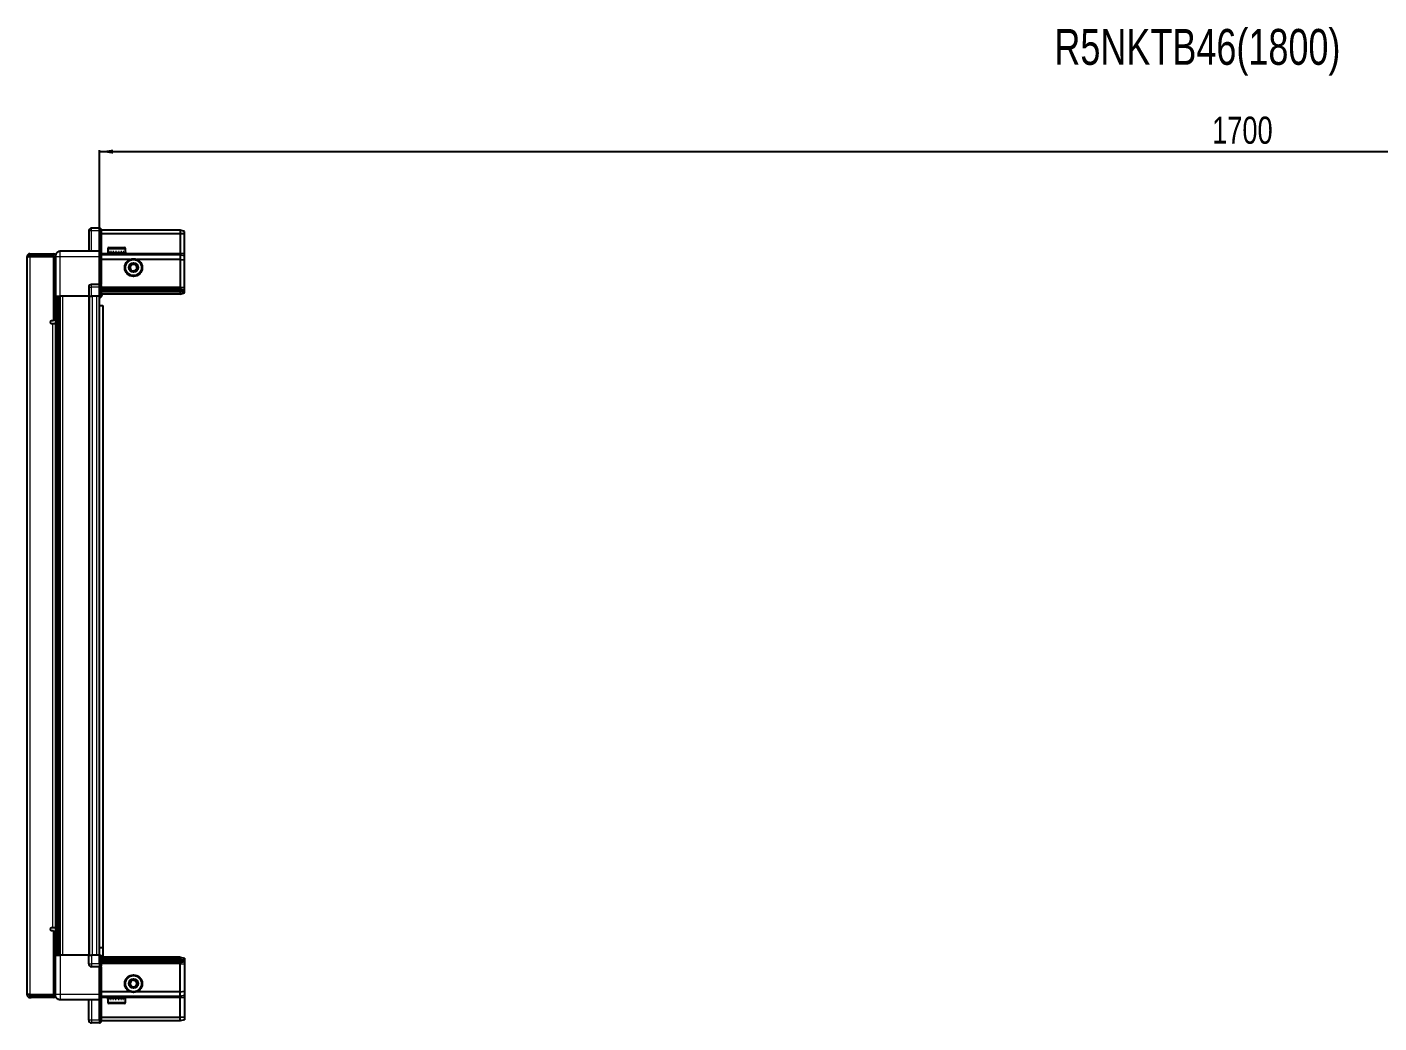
# Model space of a CAD drawing. Header units: millimetres. Extents: x 1021 to 4025, y -1087 to 1584.
# Drawn here: x 1642 to 2639, y 850 to 1584 of the extents above; entities that cross this region are included whole.
import ezdxf

# ---------------------------------------------------------------- set-up
doc = ezdxf.new("R2010")
doc.units = ezdxf.units.MM
doc.layers.add('FORMAT', color=7, linetype='Continuous')
doc.styles.add('SLDTEXTSTYLE0', font='TXT', dxfattribs={"width": 0.75})
doc.dimstyles.new('SLDDIMSTYLE0', dxfattribs={"dimtxt": 20, "dimasz": 10, "dimexe": 0, "dimexo": 0.0625, "dimgap": 5, "dimtad": 2, "dimdec": 1, "dimrnd": 1e-09, "dimzin": 12, "dimdsep": 46, "dimtxsty": 'SLDTEXTSTYLE0', "dimsah": 1, "dimcen": 0.09, "dimadec": 0, "dimazin": 3, "dimtfac": 1, "dimtofl": 0, "dimtmove": 0, "dimatfit": 3, "dimfxl": 0, "dimfrac": 2, "dimtolj": 1, "dimtzin": 12, "dimarcsym": 0})

# ---------------------------------------------------------------- blocks, each defined once
blk = doc.blocks.new('_D_4')
at = {"layer": 'FORMAT'}
for p, q in [((1695.13, 1385.67), (1695.13, 1493.16)), ((1695.13, 1492.16), (3395.13, 1492.16)), ((3395.13, 1385.67), (3395.13, 1493.16))]:
    blk.add_line(p, q, dxfattribs=at)
for points in [[(1695.13, 1492.16), (1705.13, 1490.63), (1705.13, 1493.7)], [(3395.13, 1492.16), (3385.13, 1493.7), (3385.13, 1490.63)]]:
    blk.add_solid(points, dxfattribs=at)
at = {"layer": 'FORMAT', "insert": (2515.58, 1517.95), "char_height": 20, "attachment_point": 1, "style": 'SLDTEXTSTYLE0'}
blk.add_mtext('1700', dxfattribs=at)

msp = doc.modelspace()

# ---------------------------------------------------------------- linework, layer by layer
at = {"color": 7, "linetype": 'Continuous', "lineweight": 25}
for p, q in [((1695.28, 1435.66), (1689.28, 1435.66)), ((1695.28, 1435.66), (1695.62, 1435.66)), ((1695.28, 1435.66), (1695.28, 1433.66)), ((1696.48, 1435.16), (1695.62, 1435.66)), ((1687.28, 1433.66), (1687.28, 1418.66)), ((1695.28, 1418.86), (1695.28, 1433.66)), ((1695.28, 1418.86), (1695.28, 1433.66)), ((1696.48, 1433.66), (1696.48, 1435.16)), ((1754.78, 1434.16), (1696.48, 1434.16)), ((1696.48, 1433.66), (1696.48, 1418.86)), ((1754.78, 1431.66), (1696.48, 1431.66)), ((1754.78, 1434.16), (1754.78, 1431.66)), ((1757.78, 1433.36), (1754.78, 1434.16)), ((1754.78, 1431.66), (1754.78, 1417.16)), ((1757.78, 1431.51), (1754.78, 1431.66)), ((1757.78, 1431.51), (1757.78, 1433.36)), ((1757.78, 1417.16), (1757.78, 1431.51)), ((1643.88, 1415.41), (1643.88, 1416.91)), ((1643.88, 1416.91), (1644.78, 1416.91)), ((1644.78, 1416.91), (1661.28, 1416.91)), ((1644.78, 1415.41), (1644.78, 1416.91)), ((1661.28, 1415.41), (1661.28, 1416.91)), ((1695.28, 1418.66), (1666.28, 1418.66)), ((1695.28, 1418.66), (1695.28, 1418.86)), ((1695.28, 1418.66), (1696.48, 1418.66)), ((1695.28, 1414.66), (1695.28, 1418.66)), ((1696.48, 1418.86), (1696.48, 1418.66)), ((1696.48, 1418.66), (1696.48, 1414.66)), ((1754.78, 1416.16), (1696.48, 1416.16)), ((1701.28, 1420.56), (1701.28, 1418.16)), ((1701.28, 1418.16), (1701.28, 1417.66)), ((1701.28, 1417.66), (1701.42, 1417.66)), ((1701.61, 1418.16), (1701.42, 1418.16)), ((1701.42, 1418.16), (1701.42, 1417.66)), ((1701.42, 1417.66), (1701.61, 1417.66)), ((1701.61, 1418.16), (1701.61, 1417.66)), ((1701.61, 1417.66), (1702.14, 1417.66)), ((1702.08, 1421.36), (1709.25, 1421.36)), ((1702.54, 1418.16), (1702.14, 1418.16)), ((1702.14, 1418.16), (1702.14, 1417.66)), ((1702.14, 1417.66), (1702.54, 1417.66)), ((1702.54, 1418.16), (1702.54, 1417.66)), ((1702.54, 1417.66), (1703.41, 1417.66)), ((1703.38, 1417.66), (1703.38, 1417.56)), ((1703.38, 1417.56), (1712.18, 1417.56)), ((1703.98, 1418.16), (1703.41, 1418.16)), ((1703.41, 1418.16), (1703.41, 1417.66)), ((1703.41, 1417.66), (1703.98, 1417.66)), ((1703.78, 1417.16), (1704.47, 1416.68)), ((1703.78, 1417.16), (1708.81, 1417.16)), ((1704.47, 1416.68), (1703.78, 1416.2)), ((1703.78, 1416.2), (1703.78, 1416.16)), ((1703.78, 1416.2), (1708.81, 1416.2)), ((1703.98, 1418.16), (1703.98, 1417.66)), ((1703.98, 1417.66), (1705.1, 1417.66)), ((1704.47, 1416.68), (1708.64, 1416.68)), ((1705.79, 1418.16), (1705.1, 1418.16)), ((1705.1, 1418.16), (1705.1, 1417.66)), ((1705.1, 1417.66), (1705.79, 1417.66)), ((1705.79, 1418.16), (1705.79, 1417.66)), ((1705.79, 1417.66), (1707.07, 1417.66)), ((1707.8, 1418.16), (1707.07, 1418.16)), ((1707.07, 1418.16), (1707.07, 1417.66)), ((1707.07, 1417.66), (1707.3, 1417.66)), ((1707.3, 1418.16), (1707.3, 1417.66)), ((1707.8, 1418.16), (1707.8, 1417.66)), ((1707.8, 1418.16), (1707.8, 1417.66)), ((1707.8, 1417.66), (1709.1, 1417.66)), ((1707.8, 1417.66), (1707.8, 1417.66)), ((1708.64, 1416.68), (1711.09, 1416.68)), ((1708.81, 1417.16), (1711.78, 1417.16)), ((1708.81, 1416.2), (1711.78, 1416.2)), ((1709.81, 1418.16), (1709.1, 1418.16)), ((1709.1, 1418.16), (1709.1, 1417.66)), ((1709.16, 1418.16), (1709.16, 1417.66)), ((1709.16, 1417.66), (1709.81, 1417.66)), ((1709.25, 1421.36), (1713.48, 1421.36)), ((1709.81, 1418.16), (1709.81, 1417.66)), ((1709.81, 1417.66), (1711, 1417.66)), ((1711.62, 1418.16), (1711, 1418.16)), ((1711, 1418.16), (1711, 1417.66)), ((1711, 1417.66), (1711.62, 1417.66)), ((1711.09, 1416.68), (1711.78, 1417.16)), ((1711.78, 1416.2), (1711.09, 1416.68)), ((1711.62, 1418.16), (1711.62, 1417.66)), ((1711.62, 1417.66), (1712.59, 1417.66)), ((1711.78, 1416.16), (1711.78, 1416.2)), ((1712.18, 1417.56), (1712.18, 1417.66)), ((1713.05, 1418.16), (1712.59, 1418.16)), ((1712.59, 1418.16), (1712.59, 1417.66)), ((1712.59, 1417.66), (1713.05, 1417.66)), ((1713.05, 1418.16), (1713.05, 1417.66)), ((1713.05, 1417.66), (1713.71, 1417.66)), ((1713.97, 1418.16), (1713.71, 1418.16)), ((1713.71, 1418.16), (1713.71, 1417.66)), ((1713.71, 1417.66), (1713.97, 1417.66)), ((1713.97, 1418.16), (1713.97, 1417.66)), ((1713.97, 1417.66), (1714.24, 1417.66)), ((1714.28, 1418.16), (1714.24, 1418.16)), ((1714.24, 1418.16), (1714.24, 1417.66)), ((1714.24, 1417.66), (1714.28, 1417.66)), ((1714.28, 1418.16), (1714.28, 1420.56)), ((1714.28, 1418.16), (1714.28, 1417.66)), ((1754.78, 1417.16), (1754.78, 1416.16)), ((1754.78, 1416.16), (1754.78, 1412.66)), ((1757.78, 1415.36), (1754.78, 1416.16)), ((1757.78, 1415.36), (1757.78, 1417.16)), ((1643.28, 1414.81), (1641.78, 1414.81)), ((1641.78, 1414.31), (1641.78, 1414.81)), ((1641.78, 871.01), (1641.78, 1414.31)), ((1643.88, 1415.41), (1644.78, 1415.41)), ((1643.88, 1414.91), (1661.28, 1414.91)), ((1644.78, 1415.41), (1661.28, 1415.41)), ((1662.78, 1414.91), (1661.28, 1414.91)), ((1661.28, 1414.91), (1661.28, 1367.41)), ((1662.78, 1414.66), (1662.78, 1385.66)), ((1695.28, 1394.36), (1695.28, 1414.66)), ((1696.48, 1414.66), (1696.48, 1394.36)), ((1717.78, 1412.66), (1696.48, 1412.66)), ((1754.78, 1412.66), (1722.78, 1412.66)), ((1754.78, 1412.66), (1754.78, 1392.16)), ((1754.78, 1412.66), (1757.78, 1412.33)), ((1757.78, 1412.33), (1757.78, 1415.36)), ((1757.78, 1392.16), (1757.78, 1412.33)), ((1661.28, 1388.41), (1662.78, 1388.41)), ((1662.78, 1385.66), (1661.28, 1385.66)), ((1663.43, 899.66), (1663.43, 1385.66)), ((1665.23, 1385.66), (1665.23, 899.66)), ((1665.26, 1385.66), (1665.26, 899.66)), ((1687.28, 1385.66), (1666.28, 1385.66)), ((1687.28, 1392.16), (1687.28, 1385.66)), ((1687.28, 1385.66), (1689.28, 1385.66)), ((1687.93, 899.66), (1687.93, 1385.66)), ((1695.28, 1394.16), (1689.28, 1394.16)), ((1695.28, 1385.66), (1689.28, 1385.66)), ((1695.13, 899.66), (1695.13, 1385.66)), ((1695.28, 1394.16), (1695.28, 1394.36)), ((1695.28, 1394.16), (1695.28, 1392.16)), ((1695.28, 1394.16), (1696.48, 1394.16)), ((1695.28, 1385.66), (1695.28, 1392.16)), ((1695.28, 1385.66), (1695.28, 1392.16)), ((1695.28, 1385.66), (1695.62, 1385.66)), ((1695.28, 1385.66), (1695.28, 1385.66)), ((1695.62, 1385.66), (1695.62, 1392.16)), ((1696.48, 1385.66), (1695.62, 1385.66)), ((1695.62, 1385.66), (1695.62, 1385.66)), ((1696.48, 1394.36), (1696.48, 1394.16)), ((1696.48, 1393.49), (1696.48, 1394.16)), ((1696.48, 1393.49), (1696.48, 1385.66)), ((1754.78, 1391.16), (1696.48, 1391.16)), ((1754.78, 1390.16), (1696.48, 1390.16)), ((1754.78, 1388.66), (1696.48, 1388.66)), ((1754.78, 1387.16), (1696.48, 1387.16)), ((1754.78, 1392.16), (1754.78, 1391.16)), ((1754.78, 1391.16), (1754.78, 1390.16)), ((1754.78, 1391.16), (1757.78, 1390.36)), ((1754.78, 1390.16), (1754.78, 1388.66)), ((1754.78, 1390.16), (1757.78, 1389.62)), ((1754.78, 1388.66), (1757.78, 1389.12)), ((1754.78, 1388.66), (1754.78, 1387.16)), ((1754.78, 1387.16), (1757.78, 1387.97)), ((1757.78, 1390.36), (1757.78, 1392.16)), ((1757.78, 1389.62), (1757.78, 1390.36)), ((1757.78, 1389.12), (1757.78, 1389.62)), ((1757.78, 1387.97), (1757.78, 1389.12)), ((1695.13, 1378.66), (1697.63, 1378.66)), ((1697.63, 1378.66), (1697.63, 905.16)), ((1661.28, 1367.41), (1659.93, 1367.41)), ((1659.93, 1365.41), (1660.68, 1365.41)), ((1660.68, 1365.41), (1662.78, 1365.41)), ((1662.78, 1365.41), (1662.78, 919.91)), ((1660.68, 919.91), (1659.93, 919.91)), ((1659.93, 917.91), (1661.28, 917.91)), ((1662.78, 919.91), (1660.68, 919.91)), ((1661.28, 917.91), (1661.28, 870.41)), ((1662.78, 899.66), (1661.28, 899.66)), ((1662.78, 870.66), (1662.78, 899.66)), ((1687.28, 899.66), (1666.28, 899.66)), ((1687.28, 893.16), (1687.28, 899.66)), ((1687.28, 899.66), (1689.28, 899.66)), ((1695.28, 899.66), (1689.28, 899.66)), ((1697.63, 905.16), (1695.13, 905.16)), ((1695.28, 893.16), (1695.28, 899.66)), ((1695.28, 899.66), (1695.62, 899.66)), ((1695.62, 893.16), (1695.62, 899.66)), ((1695.62, 899.66), (1696.48, 899.66)), ((1696.48, 899.66), (1696.48, 891.84)), ((1754.78, 898.16), (1696.48, 898.16)), ((1697.63, 905.16), (1697.63, 898.16)), ((1754.78, 896.66), (1754.78, 898.16)), ((1754.78, 898.16), (1757.78, 897.36)), ((1757.78, 897.36), (1757.78, 896.21)), ((1662.78, 896.91), (1661.28, 896.91)), ((1695.28, 891.16), (1689.28, 891.16)), ((1695.28, 893.16), (1695.28, 891.16)), ((1695.28, 893.16), (1695.28, 891.16)), ((1695.28, 891.16), (1696.48, 891.16)), ((1695.28, 890.96), (1695.28, 891.16)), ((1695.28, 870.66), (1695.28, 890.96)), ((1754.78, 896.66), (1696.48, 896.66)), ((1754.78, 895.16), (1696.48, 895.16)), ((1754.78, 894.16), (1696.48, 894.16)), ((1696.48, 891.16), (1696.48, 891.84)), ((1696.48, 891.16), (1696.48, 890.96)), ((1696.48, 890.96), (1696.48, 870.66)), ((1754.78, 895.16), (1754.78, 896.66)), ((1754.78, 896.66), (1757.78, 896.21)), ((1754.78, 895.16), (1757.78, 895.71)), ((1754.78, 894.16), (1754.78, 895.16)), ((1754.78, 894.16), (1757.78, 894.97)), ((1754.78, 893.16), (1754.78, 894.16)), ((1754.78, 872.66), (1754.78, 893.16)), ((1757.78, 896.21), (1757.78, 895.71)), ((1757.78, 895.71), (1757.78, 894.97)), ((1757.78, 894.97), (1757.78, 893.16)), ((1757.78, 893.16), (1757.78, 873)), ((1641.78, 870.51), (1641.78, 871.01)), ((1643.28, 870.51), (1641.78, 870.51)), ((1661.28, 870.41), (1643.88, 870.41)), ((1643.88, 869.91), (1643.88, 868.41)), ((1643.88, 869.91), (1644.78, 869.91)), ((1643.88, 868.41), (1644.78, 868.41)), ((1644.78, 869.91), (1644.78, 868.41)), ((1661.28, 869.91), (1644.78, 869.91)), ((1661.28, 868.41), (1644.78, 868.41)), ((1661.28, 870.41), (1662.78, 870.41)), ((1661.28, 869.91), (1661.28, 868.41)), ((1695.28, 866.66), (1695.28, 870.66)), ((1717.78, 872.66), (1696.48, 872.66)), ((1696.48, 870.66), (1696.48, 866.66)), ((1754.78, 869.16), (1696.48, 869.16)), ((1701.28, 867.66), (1701.28, 864.76)), ((1701.38, 867.66), (1701.28, 867.66)), ((1701.38, 867.16), (1701.38, 867.66)), ((1701.55, 867.66), (1701.38, 867.66)), ((1701.55, 867.16), (1701.55, 867.66)), ((1702.04, 867.66), (1701.55, 867.66)), ((1702.04, 867.16), (1702.04, 867.66)), ((1702.42, 867.66), (1702.04, 867.66)), ((1702.42, 867.16), (1702.42, 867.66)), ((1703.26, 867.66), (1702.42, 867.66)), ((1703.26, 867.16), (1703.26, 867.66)), ((1703.81, 867.66), (1703.26, 867.66)), ((1703.38, 867.76), (1703.38, 867.66)), ((1708.78, 867.76), (1703.38, 867.76)), ((1703.78, 869.16), (1703.78, 869.13)), ((1703.78, 869.13), (1704.47, 868.65)), ((1703.89, 869.13), (1703.78, 869.13)), ((1704.47, 868.65), (1703.78, 868.16)), ((1703.89, 868.16), (1703.78, 868.16)), ((1703.81, 867.16), (1703.81, 867.66)), ((1704.92, 867.66), (1703.81, 867.66)), ((1711.78, 869.13), (1703.89, 869.13)), ((1711.78, 868.16), (1703.89, 868.16)), ((1704.56, 868.65), (1704.47, 868.65)), ((1711.09, 868.65), (1704.56, 868.65)), ((1704.92, 867.16), (1704.92, 867.66)), ((1705.6, 867.66), (1704.92, 867.66)), ((1705.6, 867.16), (1705.6, 867.66)), ((1706.86, 867.66), (1705.6, 867.66)), ((1706.86, 867.16), (1706.86, 867.66)), ((1707.16, 867.66), (1706.86, 867.66)), ((1707.16, 867.16), (1707.16, 867.66)), ((1707.6, 867.16), (1707.6, 867.66)), ((1708.9, 867.66), (1707.6, 867.66)), ((1712.18, 867.76), (1708.78, 867.76)), ((1708.9, 867.16), (1708.9, 867.66)), ((1709.02, 867.16), (1709.02, 867.66)), ((1709.61, 867.66), (1709.02, 867.66)), ((1709.61, 867.16), (1709.61, 867.66)), ((1710.82, 867.66), (1709.61, 867.66)), ((1710.82, 867.16), (1710.82, 867.66)), ((1711.45, 867.66), (1710.82, 867.66)), ((1711.09, 868.65), (1711.78, 869.13)), ((1711.78, 868.16), (1711.09, 868.65)), ((1711.45, 867.16), (1711.45, 867.66)), ((1712.45, 867.66), (1711.45, 867.66)), ((1711.78, 869.13), (1711.78, 869.16)), ((1712.18, 867.66), (1712.18, 867.76)), ((1712.45, 867.16), (1712.45, 867.66)), ((1712.93, 867.66), (1712.45, 867.66)), ((1712.93, 867.16), (1712.93, 867.66)), ((1713.62, 867.66), (1712.93, 867.66)), ((1713.62, 867.16), (1713.62, 867.66)), ((1713.91, 867.66), (1713.62, 867.66)), ((1713.91, 867.16), (1713.91, 867.66)), ((1714.22, 867.66), (1713.91, 867.66)), ((1714.22, 867.16), (1714.22, 867.66)), ((1714.28, 867.66), (1714.22, 867.66)), ((1714.28, 864.76), (1714.28, 867.66)), ((1714.28, 867.16), (1714.28, 867.66)), ((1714.28, 867.66), (1714.28, 867.66)), ((1754.78, 872.66), (1722.78, 872.66)), ((1754.78, 872.66), (1757.78, 873)), ((1754.78, 869.16), (1754.78, 872.66)), ((1757.78, 869.97), (1754.78, 869.16)), ((1754.78, 868.16), (1754.78, 869.16)), ((1754.78, 853.66), (1754.78, 868.16)), ((1757.78, 873), (1757.78, 869.97)), ((1757.78, 869.97), (1757.78, 868.16)), ((1757.78, 868.16), (1757.78, 853.82)), ((1695.28, 866.66), (1666.28, 866.66)), ((1687.28, 851.66), (1687.28, 866.66)), ((1695.28, 866.66), (1696.48, 866.66)), ((1695.28, 866.46), (1695.28, 866.66)), ((1695.28, 851.66), (1695.28, 866.46)), ((1696.48, 866.66), (1696.48, 866.46)), ((1696.48, 866.46), (1696.48, 851.66)), ((1701.38, 867.16), (1701.55, 867.16)), ((1702.04, 867.16), (1702.42, 867.16)), ((1702.23, 863.96), (1702.08, 863.96)), ((1713.48, 863.96), (1702.23, 863.96)), ((1703.26, 867.16), (1703.81, 867.16)), ((1704.92, 867.16), (1705.6, 867.16)), ((1706.86, 867.16), (1707.6, 867.16)), ((1708.9, 867.16), (1709.61, 867.16)), ((1710.82, 867.16), (1711.45, 867.16)), ((1712.45, 867.16), (1712.93, 867.16)), ((1713.62, 867.16), (1713.91, 867.16)), ((1714.22, 867.16), (1714.28, 867.16)), ((1695.28, 849.66), (1689.28, 849.66)), ((1695.28, 851.66), (1695.28, 849.66)), ((1695.28, 849.66), (1695.62, 849.66)), ((1695.28, 849.66), (1695.62, 849.66)), ((1695.28, 849.66), (1695.28, 849.66)), ((1695.62, 849.66), (1696.48, 850.16)), ((1695.62, 849.66), (1696.48, 850.16)), ((1754.78, 853.66), (1696.48, 853.66)), ((1696.48, 850.16), (1696.48, 851.66)), ((1754.78, 851.16), (1696.48, 851.16)), ((1757.78, 853.82), (1754.78, 853.66)), ((1754.78, 851.16), (1754.78, 853.66)), ((1757.78, 851.97), (1754.78, 851.16)), ((1757.78, 853.82), (1757.78, 851.97))]:
    msp.add_line(p, q, dxfattribs=at)
at = {"color": 8, "linetype": 'Continuous', "lineweight": 18}
for p, q in [((1689.28, 1433.66), (1689.28, 1435.66)), ((1689.28, 1433.66), (1687.28, 1433.66)), ((1689.28, 1418.66), (1689.28, 1433.66)), ((1695.28, 1433.66), (1689.28, 1433.66)), ((1695.28, 1433.66), (1696.48, 1433.66)), ((1695.28, 1418.86), (1696.48, 1418.86)), ((1703.78, 1417.16), (1696.48, 1417.16)), ((1701.28, 1420.56), (1709.46, 1420.56)), ((1709.46, 1420.56), (1714.28, 1420.56)), ((1754.78, 1417.16), (1711.78, 1417.16)), ((1757.78, 1417.16), (1754.78, 1417.16)), ((1643.88, 1414.91), (1643.88, 870.41)), ((1666.28, 1385.66), (1666.28, 1414.66)), ((1695.28, 1414.66), (1666.28, 1414.66)), ((1695.28, 1414.66), (1696.48, 1414.66)), ((1662.78, 1365.41), (1662.78, 1385.66)), ((1664.02, 1385.66), (1664.02, 899.66)), ((1666.47, 899.66), (1666.47, 1385.66)), ((1667.88, 1385.66), (1667.88, 899.66)), ((1687.28, 1392.16), (1689.28, 1392.16)), ((1687.28, 899.66), (1687.28, 1385.66)), ((1689.28, 1392.16), (1689.28, 1394.16)), ((1689.28, 1385.66), (1689.28, 1392.16)), ((1695.28, 1392.16), (1689.28, 1392.16)), ((1689.93, 899.66), (1689.93, 1385.66)), ((1693.13, 899.66), (1693.13, 1385.66)), ((1695.28, 1394.36), (1696.48, 1394.36)), ((1695.28, 1392.16), (1695.62, 1392.16)), ((1695.28, 1385.66), (1695.62, 1385.66)), ((1754.78, 1392.16), (1696.48, 1392.16)), ((1754.78, 1392.16), (1757.78, 1392.16)), ((1660.68, 919.91), (1660.68, 1365.41)), ((1662.78, 899.66), (1662.78, 919.91)), ((1666.28, 899.66), (1666.28, 870.66)), ((1689.28, 899.66), (1689.28, 893.16)), ((1687.28, 893.16), (1689.28, 893.16)), ((1689.28, 893.16), (1689.28, 891.16)), ((1695.28, 893.16), (1689.28, 893.16)), ((1695.28, 893.16), (1695.62, 893.16)), ((1696.48, 890.96), (1695.28, 890.96)), ((1754.78, 893.16), (1696.48, 893.16)), ((1754.78, 893.16), (1757.78, 893.16)), ((1695.28, 870.66), (1666.28, 870.66)), ((1695.28, 870.66), (1696.48, 870.66)), ((1703.78, 868.16), (1696.48, 868.16)), ((1754.78, 868.16), (1711.78, 868.16)), ((1757.78, 868.16), (1754.78, 868.16)), ((1689.28, 866.66), (1689.28, 851.66)), ((1696.48, 866.46), (1695.28, 866.46)), ((1701.45, 864.76), (1701.28, 864.76)), ((1714.28, 864.76), (1701.45, 864.76)), ((1689.28, 851.66), (1687.28, 851.66)), ((1695.28, 851.66), (1689.28, 851.66)), ((1689.28, 851.66), (1689.28, 849.66)), ((1695.28, 851.66), (1696.48, 851.66))]:
    msp.add_line(p, q, dxfattribs=at)
at = {"color": 7, "linetype": 'Continuous', "lineweight": 25}
for centre, radius in [((1720.28, 1406.66), 6.5), ((1720.28, 1406.66), 3.46), ((1720.28, 878.66), 6.5), ((1720.28, 878.66), 3.46)]:
    msp.add_circle(centre, radius, dxfattribs=at)
at = {"color": 8, "linetype": 'Continuous', "lineweight": 18}
for centre in [(1720.28, 1406.66), (1720.28, 878.66)]:
    msp.add_circle(centre, 5.7, dxfattribs=at)
at = {"color": 7, "linetype": 'Continuous', "lineweight": 25}
for centre, radius, start, end in [((1689.28, 1433.66), 2, 90, 180), ((1661.18, 1414.81), 2.1, 32.2369, 87.2706), ((1702.08, 1420.56), 0.8, 90, 180), ((1703.38, 1417.16), 0.4, 0, 90), ((1712.18, 1417.16), 0.4, 90, 180), ((1713.48, 1420.56), 0.8, 0, 90), ((1643.78, 1414.41), 0.5, 90, 117.7907), ((1661.18, 1414.81), 0.6, 9.59407, 90), ((1720.28, 1406.66), 2.5, 161.00659, 221.00659), ((1720.28, 1406.66), 2.5, 101.00659, 161.00659), ((1720.28, 1406.66), 2.5, 41.00659, 101.00659), ((1720.28, 1406.66), 2.5, 281.00659, 341.00659), ((1720.28, 1406.66), 2.5, 341.00659, 41.00659), ((1720.28, 1406.66), 2.5, 221.00659, 281.00659), ((1689.28, 1392.16), 2, 90, 180), ((1692.63, 1388.31), 5, 300, 346.70293), ((1659.93, 1366.41), 1, 90, 270), ((1659.93, 918.91), 1, 90, 270), ((1689.28, 893.16), 2, 180, 270), ((1720.28, 878.66), 2.5, 127.98423, 187.98423), ((1720.28, 878.66), 2.5, 187.98423, 247.98423), ((1720.28, 878.66), 2.5, 67.98423, 127.98423), ((1720.28, 878.66), 2.5, 7.98423, 67.98423), ((1720.28, 878.66), 2.5, 307.98423, 7.98423), ((1643.78, 870.91), 0.5, 243.58436, 270), ((1661.18, 870.51), 0.6, 270, 350.40593), ((1661.18, 870.51), 2.1, 272.7294, 327.8305), ((1703.38, 868.16), 0.4, 270, 0), ((1712.18, 868.16), 0.4, 180, 270), ((1720.28, 878.66), 2.5, 247.98423, 307.98423), ((1702.08, 864.76), 0.8, 180, 270), ((1713.48, 864.76), 0.8, 270, 360), ((1689.28, 851.66), 2, 180, 270)]:
    msp.add_arc(centre, radius, start, end, dxfattribs=at)
for centre, start_param, end_param in [((1699.08, 1392.16), 2.418858, 3.141593), ((1699.08, 893.16), 3.141593, 3.864327)]:
    msp.add_ellipse(centre, major_axis=(3.46, 0), ratio=0.57735, start_param=start_param, end_param=end_param, dxfattribs=at)
for points, knots in [([(1643.88, 1416.91), (1643.63, 1416.89), (1643.14, 1416.84), (1642.5, 1416.44), (1642.03, 1415.88), (1641.81, 1415.3), (1641.79, 1414.94), (1641.78, 1414.81)], [0, 0, 0, 0, 0.230255, 0.448522, 0.666786, 0.88505, 1, 1, 1, 1]), ([(1666.28, 1418.66), (1665.84, 1418.62), (1665.17, 1418.55), (1664.35, 1418.11), (1663.79, 1417.66), (1663.34, 1417.1), (1662.9, 1416.28), (1662.83, 1415.6), (1662.78, 1415.16)], [0, 0, 0, 0, 0.239457, 0.368361, 0.5, 0.631639, 0.760543, 1, 1, 1, 1]), ([(1641.78, 1414.31), (1641.81, 1414.36), (1641.86, 1414.45), (1642.26, 1414.58), (1642.81, 1414.71), (1643.39, 1414.82), (1643.76, 1414.89), (1643.88, 1414.91)], [0, 0, 0, 0, 0.2302553, 0.4485219, 0.6667858, 0.8850496, 1, 1, 1, 1]), ([(1662.78, 1415.16), (1662.78, 1415.16), (1662.78, 1415.14), (1662.78, 1415.03), (1662.78, 1414.86), (1662.78, 1414.73), (1662.78, 1414.66)], [0, 0, 0, 0, 0.249394, 0.500333, 0.750167, 1, 1, 1, 1]), ([(1717.45, 1406.11), (1717.62, 1406.6), (1717.93, 1407.51), (1718.24, 1408.42), (1718.39, 1408.84)], [0, 0, 0, 0, 0.534686, 1, 1, 1, 1]), ([(1719.34, 1403.93), (1719.12, 1404.19), (1718.58, 1404.82), (1717.92, 1405.57), (1717.53, 1406.02), (1717.45, 1406.11)], [0, 0, 0, 0, 0.362901, 0.866875, 1, 1, 1, 1]), ([(1718.39, 1408.84), (1718.9, 1408.94), (1719.84, 1409.13), (1720.78, 1409.31), (1721.22, 1409.39)], [0, 0, 0, 0, 0.534686, 1, 1, 1, 1]), ([(1721.22, 1409.39), (1721.3, 1409.3), (1721.7, 1408.85), (1722.35, 1408.1), (1722.89, 1407.48), (1723.12, 1407.22)], [0, 0, 0, 0, 0.133125, 0.637099, 1, 1, 1, 1]), ([(1723.12, 1407.22), (1722.95, 1406.73), (1722.64, 1405.82), (1722.32, 1404.91), (1722.18, 1404.49)], [0, 0, 0, 0, 0.534686, 1, 1, 1, 1]), ([(1722.18, 1404.49), (1721.67, 1404.39), (1720.72, 1404.2), (1719.78, 1404.02), (1719.34, 1403.93)], [0, 0, 0, 0, 0.534686, 1, 1, 1, 1]), ([(1662.78, 1385.66), (1662.82, 1385.66), (1662.9, 1385.66), (1663.5, 1385.66), (1664.39, 1385.66), (1665.38, 1385.66), (1666.03, 1385.66), (1666.28, 1385.66)], [0, 0, 0, 0, 0.214694, 0.429388, 0.644082, 0.858775, 1, 1, 1, 1]), ([(1662.78, 899.66), (1662.82, 899.66), (1662.9, 899.66), (1663.5, 899.66), (1664.39, 899.66), (1665.38, 899.66), (1666.03, 899.66), (1666.28, 899.66)], [0, 0, 0, 0, 0.214694, 0.429388, 0.644082, 0.858775, 1, 1, 1, 1]), ([(1717.61, 879.75), (1718.01, 880.06), (1718.77, 880.66), (1719.53, 881.25), (1719.88, 881.52)], [0, 0, 0, 0, 0.534686, 1, 1, 1, 1]), ([(1718.01, 876.89), (1717.99, 877.01), (1717.91, 877.6), (1717.77, 878.59), (1717.65, 879.4), (1717.61, 879.75)], [0, 0, 0, 0, 0.133125, 0.637099, 1, 1, 1, 1]), ([(1719.88, 881.52), (1720.36, 881.33), (1721.25, 880.97), (1722.14, 880.61), (1722.56, 880.44)], [0, 0, 0, 0, 0.534686, 1, 1, 1, 1]), ([(1722.96, 877.58), (1722.55, 877.26), (1721.79, 876.67), (1721.04, 876.08), (1720.68, 875.81)], [0, 0, 0, 0, 0.534686, 1, 1, 1, 1]), ([(1722.56, 880.44), (1722.61, 880.1), (1722.72, 879.28), (1722.86, 878.3), (1722.94, 877.71), (1722.96, 877.58)], [0, 0, 0, 0, 0.362901, 0.866875, 1, 1, 1, 1]), ([(1643.88, 870.41), (1643.63, 870.46), (1643.14, 870.55), (1642.5, 870.68), (1642.03, 870.81), (1641.81, 870.92), (1641.79, 870.99), (1641.78, 871.01)], [0, 0, 0, 0, 0.2302553, 0.4485219, 0.6667858, 0.8850496, 1, 1, 1, 1]), ([(1641.78, 870.51), (1641.81, 870.26), (1641.86, 869.77), (1642.26, 869.13), (1642.81, 868.66), (1643.39, 868.44), (1643.76, 868.42), (1643.88, 868.41)], [0, 0, 0, 0, 0.2302553, 0.4485219, 0.6667858, 0.8850496, 1, 1, 1, 1]), ([(1662.78, 870.16), (1662.78, 870.17), (1662.78, 870.18), (1662.78, 870.3), (1662.78, 870.47), (1662.78, 870.6), (1662.78, 870.66)], [0, 0, 0, 0, 0.249394, 0.500333, 0.750167, 1, 1, 1, 1]), ([(1666.28, 866.66), (1665.84, 866.71), (1665.17, 866.78), (1664.35, 867.22), (1663.79, 867.67), (1663.34, 868.23), (1662.9, 869.05), (1662.83, 869.72), (1662.78, 870.16)], [0, 0, 0, 0, 0.2394568, 0.3683607, 0.5, 0.6316393, 0.7605432, 1, 1, 1, 1]), ([(1720.68, 875.81), (1720.21, 876), (1719.31, 876.36), (1718.42, 876.72), (1718.01, 876.89)], [0, 0, 0, 0, 0.534686, 1, 1, 1, 1])]:
    msp.add_open_spline(points, degree=3, knots=knots, dxfattribs=at)
at = {"color": 8, "linetype": 'Continuous', "lineweight": 18}
for points in [[(1666.28, 1414.66), (1666.28, 1415.19), (1666.28, 1416.24), (1666.28, 1417.56), (1666.28, 1418.48), (1666.28, 1418.6), (1666.28, 1418.66)], [(1666.28, 870.66), (1666.28, 870.14), (1666.28, 869.09), (1666.28, 867.77), (1666.28, 866.84), (1666.28, 866.72), (1666.28, 866.66)]]:
    msp.add_open_spline(points, degree=3, dxfattribs=at)
at = {"color": 7, "linetype": 'Continuous', "lineweight": 25}
for points in [[(1643.88, 1415.41), (1643.8, 1415.41), (1643.65, 1415.39), (1643.45, 1415.25), (1643.31, 1415.05), (1643.29, 1414.89), (1643.28, 1414.81)], [(1643.28, 870.51), (1643.29, 870.44), (1643.31, 870.28), (1643.45, 870.08), (1643.65, 869.94), (1643.8, 869.92), (1643.88, 869.91)]]:
    msp.add_open_spline(points, degree=3, dxfattribs=at)
at = {"color": 8, "linetype": 'Continuous', "lineweight": 18}
for points, knots in [([(1666.28, 1414.66), (1665.84, 1414.66), (1665.17, 1414.66), (1664.35, 1414.66), (1663.79, 1414.66), (1663.34, 1414.66), (1662.9, 1414.66), (1662.83, 1414.66), (1662.78, 1414.66)], [0, 0, 0, 0, 0.239457, 0.368361, 0.5, 0.631639, 0.760543, 1, 1, 1, 1]), ([(1666.28, 870.66), (1665.84, 870.66), (1665.17, 870.66), (1664.35, 870.66), (1663.79, 870.66), (1663.34, 870.66), (1662.9, 870.66), (1662.83, 870.66), (1662.78, 870.66)], [0, 0, 0, 0, 0.2394568, 0.3683607, 0.5, 0.6316393, 0.7605432, 1, 1, 1, 1])]:
    msp.add_open_spline(points, degree=3, knots=knots, dxfattribs=at)

# ---------------------------------------------------------------- texts
at = {"layer": 'FORMAT', "insert": (2399.26, 1582.62), "char_height": 26.4583, "attachment_point": 1, "style": 'SLDTEXTSTYLE0'}
msp.add_mtext('R5NKTB46(1800)', dxfattribs=at)

# ---------------------------------------------------------------- dimensions: what is measured, and where the dimension line sits
at = {"layer": 'FORMAT'}
dim = msp.add_linear_dim(base=(3395.13, 1492.16), p1=(1695.13, 1385.66), p2=(3395.13, 1385.66), angle=0, dimstyle='SLDDIMSTYLE0', dxfattribs=at)
dim.commit()
dim.dimension.update_dxf_attribs({"geometry": '_D_4', "text_midpoint": (2545.13, 1492.16), "dimtype": 160})

doc.saveas('drawing.dxf')
